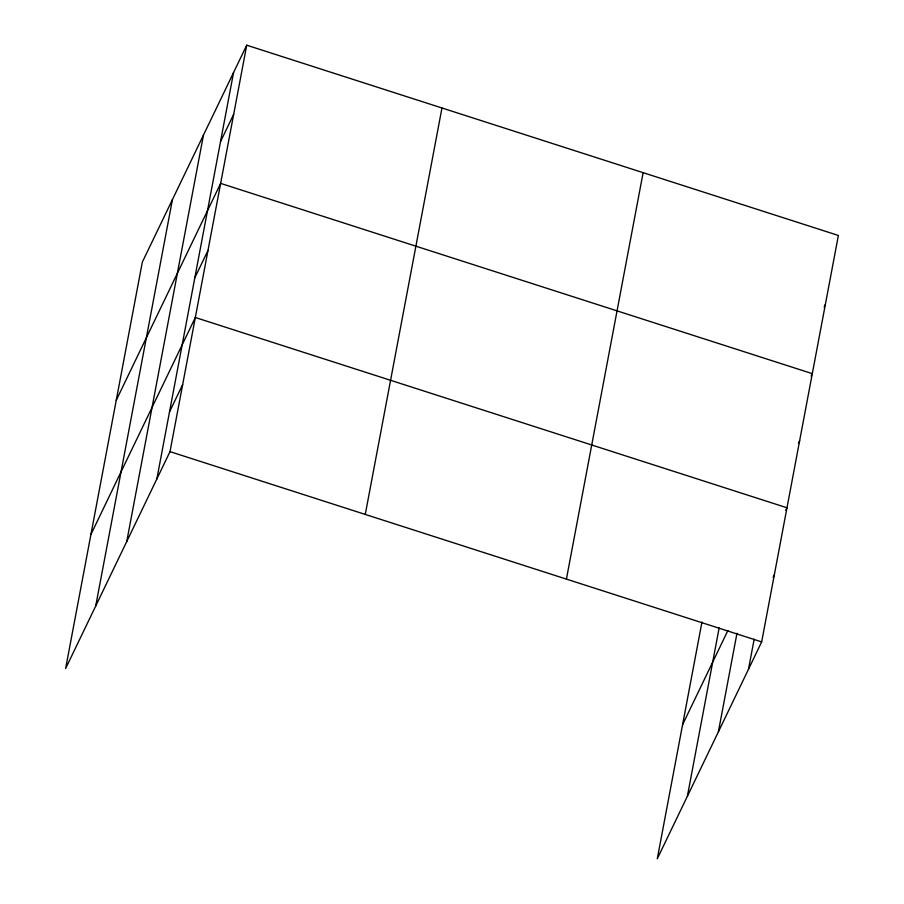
<?xml version="1.0" encoding="UTF-8"?>
<svg xmlns="http://www.w3.org/2000/svg" width="904" height="904" viewBox="0 0 904 904"><rect width="100%" height="100%" fill="white"/><g stroke="black" fill="none" stroke-linecap="round" stroke-linejoin="round"><path stroke-width="1.36" d="M95.722 605.996L172.438 199.558M126.741 541.552L203.457 135.114M156.844 479.007L233.56 72.569M246.724 45.2L142.335 262.103L65.619 668.542L170.008 451.638L246.724 45.2L838.381 235.458L761.665 641.896L657.276 858.8L701.967 622.031M365.261 514.421L441.977 107.983M566.412 579.114L643.128 172.675M687.379 796.254L719.143 627.918M718.386 731.811L736.986 633.275M748.489 669.265L754.173 639.162M220.508 141.668L233.684 114.299M116.254 400.291L220.644 183.388L812.289 373.646L811.091 376.132M194.812 277.822L207.988 250.453M90.942 534.411L195.332 317.507L786.977 507.777L785.779 510.263M169.5 411.941L182.664 384.573M824.143 307.044L825.341 304.558M798.435 443.197L799.633 440.711M682.588 724.68L727.889 630.54M773.123 577.317L774.321 574.831M170.008 451.638L761.665 641.896"/></g></svg>
